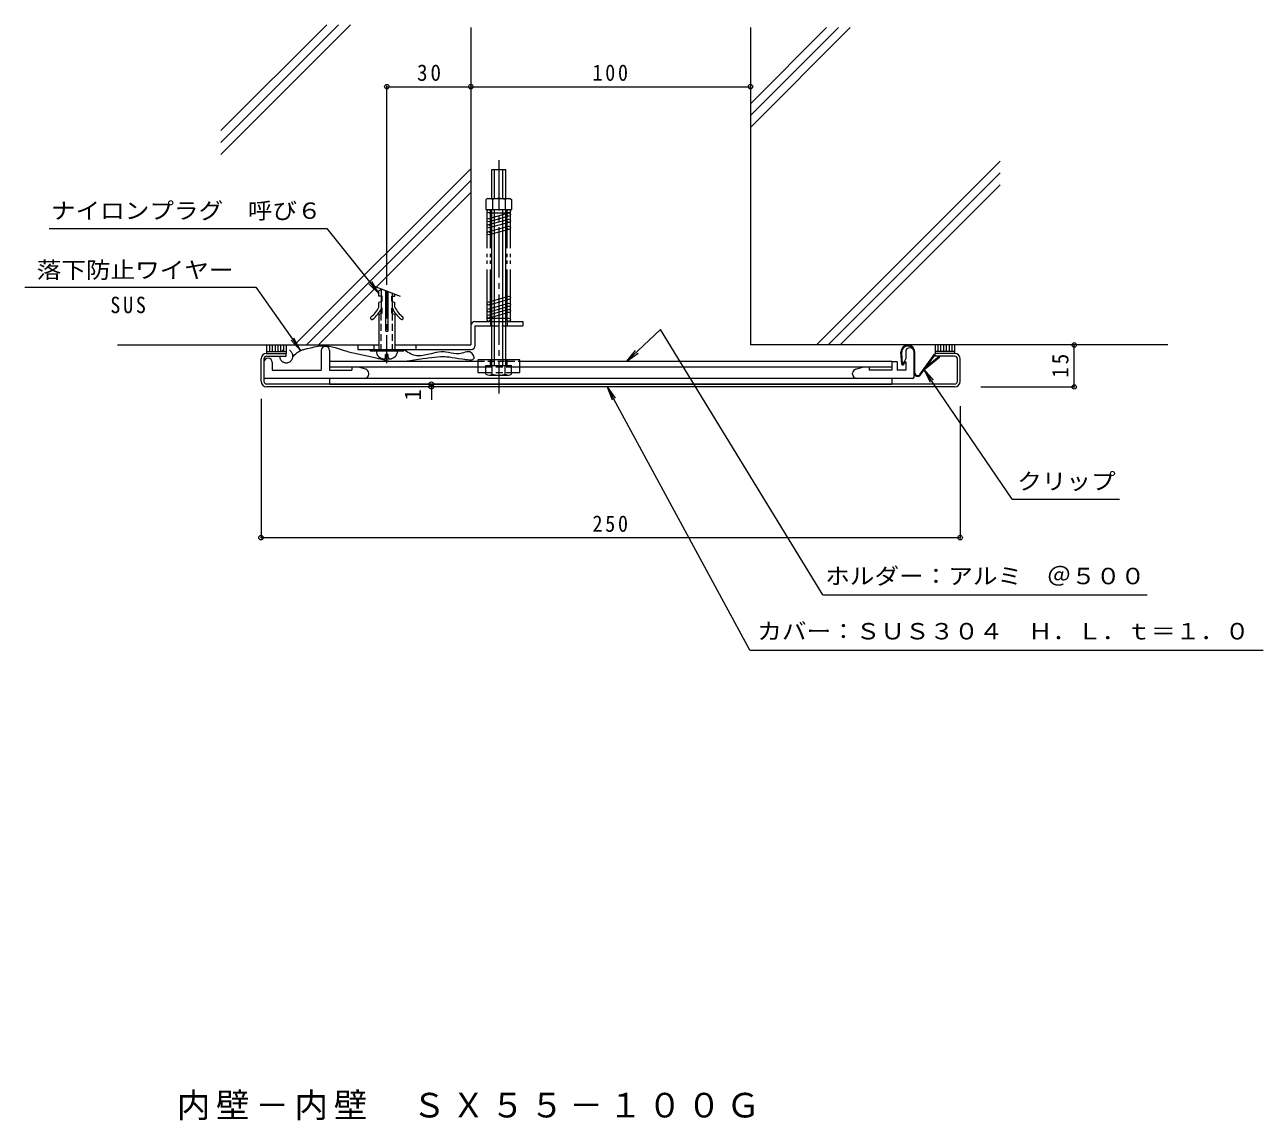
# Model space of a CAD drawing. Units: millimetres, scale not verified. Extents: x -203 to 240, y -268 to 124.
import ezdxf
from ezdxf.enums import TextEntityAlignment as Align

# ---------------------------------------------------------------- set-up
doc = ezdxf.new("R2010")
doc.units = ezdxf.units.MM
doc.header["$LTSCALE"] = 2
doc.header["$PDMODE"] = 32
doc.header["$PDSIZE"] = 1.6
for name, pattern in [('CHAIN1', [8, 5, -1, 1, -1]), ('CHAIN2', [12, 9, -1, 1, -1]), ('DASHED1', [1.8, 1.2, -0.6]), ('DOUBLE_CHAIN1', [8.8, 5, -1, 0.6, -0.6, 0.6, -1]), ('DOUBLE_CHAIN2', [12.8, 9, -1, 0.6, -0.6, 0.6, -1])]:
    doc.linetypes.add(name, pattern=pattern)
for name, color, linetype, lineweight in [('D-0', 3, 'Continuous', 9), ('D-1', 2, 'Continuous', 9), ('D-2', 4, 'Continuous', 9), ('D-3', 6, 'Continuous', 5), ('D-4', 7, 'Continuous', 9), ('D-5', 7, 'Continuous', 9)]:
    doc.layers.add(name, color=color, linetype=linetype, lineweight=lineweight)
doc.layers.add('D-6', color=3, linetype='Continuous')
doc.styles.add('ＭＳ ゴシック', font='')
doc.styles.get('ＭＳ ゴシック').set_extended_font_data('MS Gothic')

msp = doc.modelspace()

# ---------------------------------------------------------------- linework, layer by layer
at = {"layer": 'D-0'}
for p, q in [((-116.185, 6.059), (-109.185, 6.059)), ((-116.185, 5.059), (-109.185, 5.059)), ((-109.185, 5.059), (-109.185, 6.059)), ((122.815, 5.059), (122.815, 6.059)), ((129.815, 6.059), (122.815, 6.059)), ((129.815, 5.059), (122.815, 5.059)), ((-118.185, -3.941), (-118.185, 4.059)), ((-117.185, 4.059), (-117.185, -3.941)), ((130.815, -3.941), (130.815, 4.059)), ((131.815, -3.941), (131.815, 4.059)), ((129.815, -4.941), (-116.185, -4.941)), ((129.815, -5.941), (-116.185, -5.941))]:
    msp.add_line(p, q, dxfattribs=at)
at = {"layer": 'D-0', "color": 7, "linetype": 'DOUBLE_CHAIN1'}
for points in [[(-106.863, 4.864), (-106.612, 5.11), (-106.178, 5.529), (-105.735, 5.931), (-105.278, 6.307), (-104.803, 6.647), (-104.304, 6.94), (-104.002, 7.085), (-103.86, 7.144), (-103.611, 7.238), (-103.357, 7.321), (-103.098, 7.397), (-102.837, 7.468), (-102.574, 7.536), (-102.42, 7.574), (-101.672, 7.763), (-100.375, 8.08), (-99.075, 8.363), (-97.773, 8.586), (-96.475, 8.724), (-95.184, 8.75), (-94.439, 8.704), (-93.816, 8.627), (-92.747, 8.421), (-91.684, 8.145), (-90.624, 7.822), (-89.565, 7.474), (-88.505, 7.127), (-87.889, 6.934), (-86.926, 6.657), (-85.258, 6.237), (-83.584, 5.868), (-81.905, 5.526), (-80.225, 5.188), (-78.546, 4.828), (-77.574, 4.6), (-77.105, 4.484), (-76.296, 4.277), (-75.489, 4.069), (-74.681, 3.868)], [(-74.681, 3.868), (-73.873, 3.683), (-73.065, 3.522), (-72.595, 3.443), (-71.346, 3.29), (-69.182, 3.204), (-67.004, 3.3), (-64.809, 3.528), (-62.593, 3.838), (-60.354, 4.181), (-59.043, 4.375), (-58.4, 4.464), (-57.292, 4.606), (-56.191, 4.726), (-55.105, 4.819), (-54.043, 4.877), (-53.014, 4.894), (-52.436, 4.883), (-51.84, 4.853), (-50.831, 4.761), (-49.812, 4.627), (-48.744, 4.461), (-47.589, 4.272), (-46.307, 4.07), (-45.49, 3.951), (-45.061, 3.892), (-44.311, 3.807), (-43.593, 3.764), (-42.953, 3.792), (-42.443, 3.916), (-42.11, 4.164), (-42.017, 4.375), (-42.002, 4.546), (-42.057, 4.886), (-42.202, 5.256), (-42.42, 5.63), (-42.694, 5.978), (-43.009, 6.272), (-43.203, 6.407), (-43.509, 6.553)], [(-43.509, 6.553), (-44.058, 6.654), (-44.63, 6.607), (-45.217, 6.462), (-45.814, 6.268), (-46.414, 6.075), (-46.761, 5.984), (-47.333, 5.886), (-48.306, 5.861), (-49.267, 5.967), (-50.221, 6.149), (-51.174, 6.352), (-52.131, 6.519), (-52.69, 6.577), (-53.723, 6.583), (-55.524, 6.353), (-57.332, 5.947), (-59.125, 5.52), (-60.882, 5.223), (-62.582, 5.209), (-63.532, 5.391), (-63.89, 5.506), (-64.498, 5.758), (-65.095, 6.068), (-65.685, 6.423), (-66.269, 6.811), (-66.849, 7.218), (-67.185, 7.459)]]:
    msp.add_lwpolyline(points, dxfattribs=at)
at = {"layer": 'D-0'}
for centre, radius, start, end in [((-116.185, 4.059), 2, 90, 180), ((-116.185, 4.059), 1, 90, 180), ((129.815, 4.059), 2, 0, 90), ((129.815, 4.059), 1, 0, 90), ((-116.185, -3.941), 2, 180, 270), ((-116.185, -3.941), 1, 180, 270), ((129.815, -3.941), 1, 270, 0), ((129.815, -3.941), 2, 270, 0)]:
    msp.add_arc(centre, radius, start, end, dxfattribs=at)
at = {"layer": 'D-0', "color": 7, "linetype": 'DOUBLE_CHAIN1'}
msp.add_arc((-109.185, 5.059), 2.378, 180, 149.69977, dxfattribs=at)
at = {"layer": 'D-1'}
for p, q in [((-35.685, 71.759), (-30.685, 71.759)), ((-35.685, 61.459), (-35.685, 71.759)), ((-34.685, 61.459), (-34.685, 71.759)), ((-31.685, 61.459), (-31.685, 71.759)), ((-30.685, 61.459), (-30.685, 71.759)), ((-37.135, 61.459), (-37.785, 61.083)), ((-35.476, 61.083), (-35.476, 57.459)), ((-30.895, 61.083), (-30.895, 57.459)), ((-28.585, 61.083), (-28.585, 57.459)), ((-35.685, 1.759), (-35.685, 57.459)), ((-34.685, 1.759), (-34.685, 57.459)), ((-31.685, 1.759), (-31.685, 57.459)), ((-30.685, 1.759), (-30.685, 57.459)), ((-74.935, 28.959), (-76.035, 28.459)), ((-73.585, 13.959), (-73.585, 28.444)), ((-72.785, 13.959), (-72.785, 28.139)), ((-70.335, 26.459), (-70.335, 27.204)), ((-74.935, 24.709), (-76.035, 24.209)), ((-76.035, 22.612), (-76.035, 24.209)), ((-75.135, 24.618), (-75.135, 26.459)), ((-74.935, 22.209), (-75.135, 22.209)), ((-74.935, 24.709), (-74.935, 26.459)), ((-74.935, 20.459), (-74.935, 22.209)), ((-71.435, 24.709), (-70.335, 24.209)), ((-71.435, 20.459), (-71.435, 22.209)), ((-71.435, 22.209), (-71.235, 22.209)), ((-71.235, 24.618), (-71.235, 26.459)), ((-70.335, 22.612), (-70.335, 24.209)), ((-74.935, 20.459), (-76.035, 19.959)), ((-76.035, 19.959), (-76.035, 7.459)), ((-75.235, 20.322), (-75.235, 21.989)), ((-71.435, 20.459), (-70.335, 19.959)), ((-71.135, 20.322), (-71.135, 21.989)), ((-70.335, 19.959), (-70.335, 7.459)), ((-73.585, 13.959), (-72.785, 13.959)), ((-43.185, 15.959), (-43.185, 9.059)), ((-41.685, 17.459), (-24.585, 17.459)), ((-41.585, 8.959), (-41.585, 15.859)), ((-41.585, 15.859), (-35.685, 15.859)), ((-36.185, 17.459), (-36.185, 15.859)), ((-30.685, 15.859), (-24.585, 15.859)), ((-30.185, 17.459), (-30.185, 15.859)), ((-24.585, 17.459), (-24.585, 15.859)), ((-116.185, 9.059), (-116.185, 6.059)), ((-115.185, 9.059), (-115.185, 6.759)), ((-114.185, 9.059), (-114.185, 6.759)), ((-113.185, 9.059), (-113.185, 6.759)), ((-112.185, 9.059), (-112.185, 6.759)), ((-111.185, 9.059), (-111.185, 6.759)), ((-110.185, 9.059), (-110.185, 6.759)), ((-109.185, 9.059), (-109.185, 6.059)), ((-83.585, 9.059), (-83.585, 7.459)), ((-83.585, 9.059), (-76.035, 9.059)), ((-77.685, 7.459), (-77.685, 9.059)), ((-70.335, 9.059), (-43.185, 9.059)), ((-62.685, 7.459), (-62.685, 9.059)), ((122.815, 9.059), (122.815, 6.059)), ((123.815, 9.059), (123.815, 6.759)), ((124.815, 9.059), (124.815, 6.759)), ((125.815, 9.059), (125.815, 6.759)), ((126.815, 9.059), (126.815, 6.759)), ((127.815, 9.059), (127.815, 6.759)), ((128.815, 9.059), (128.815, 6.759)), ((129.815, 9.059), (129.815, 6.059)), ((-116.185, 6.759), (-109.185, 6.759)), ((-116.185, 6.059), (-109.185, 6.059)), ((-96.685, 7.059), (-96.685, 0.059)), ((-93.685, 7.059), (-93.685, 0.059)), ((-83.585, 7.459), (-43.085, 7.459)), ((-79.185, 6.959), (-79.185, 7.459)), ((-75.435, 6.959), (-75.435, 7.459)), ((-70.935, 6.959), (-70.935, 7.459)), ((110.914, 2.172), (110.615, 6.436)), ((111.213, 2.193), (110.915, 6.456)), ((112.315, 6.559), (112.315, 4.059)), ((115.315, -2.441), (115.315, 6.559)), ((115.615, -0.885), (115.615, 6.459)), ((117.428, -1.466), (122.571, 5.733)), ((117.673, -1.641), (122.815, 5.559)), ((119.254, 0.574), (124.504, 4.826)), ((122.571, 5.733), (122.815, 5.559)), ((129.815, 6.759), (122.815, 6.759)), ((129.815, 6.059), (122.815, 6.059)), ((-117.185, 2.859), (-117.185, -2.441)), ((-93.685, 3.259), (-40.685, 3.259)), ((-93.685, 1.259), (-37.785, 1.259)), ((-93.685, 0.059), (-85.685, 0.059)), ((-85.685, 1.259), (-85.685, 0.059)), ((-80.756, 0.378), (-83.709, 1.259)), ((-74.085, 4.059), (-72.285, 4.059)), ((-25.685, 3.759), (-40.685, 3.759)), ((-40.685, 3.759), (-40.685, -0.741)), ((-37.785, 1.759), (-28.585, 1.759)), ((-37.785, -1.395), (-37.785, 1.759)), ((-35.514, -1.395), (-35.514, 1.759)), ((-30.857, -1.741), (-30.857, 1.759)), ((-28.585, -1.395), (-28.585, 1.759)), ((-28.585, 1.259), (107.315, 1.259)), ((-25.685, -0.741), (-25.685, 3.759)), ((-25.685, 3.259), (107.315, 3.259)), ((94.386, 0.378), (97.338, 1.259)), ((99.315, 1.259), (99.315, 0.059)), ((107.315, 0.059), (99.315, 0.059)), ((107.315, 3.259), (107.315, 0.059)), ((109.315, 3.059), (107.315, 3.059)), ((109.315, 3.059), (109.315, 0.059)), ((112.315, 0.059), (109.315, 0.059)), ((111.213, 2.193), (112.05, 3.156)), ((111.439, 1.996), (112.276, 2.959)), ((111.959, 3.348), (112.315, 4.059)), ((112.05, 3.156), (112.276, 2.959)), ((112.138, 3.059), (112.315, 3.059)), ((112.315, 3.059), (112.315, 0.059)), ((114.815, -2.941), (-116.685, -2.941)), ((-93.685, -2.941), (-93.685, -4.941)), ((-79.685, -1.441), (-79.685, -1.059)), ((-40.685, -0.741), (-37.785, -0.741)), ((-36.649, -1.741), (-29.721, -1.741)), ((-28.585, -0.741), (-25.685, -0.741)), ((93.315, -1.441), (93.315, -1.059)), ((107.315, -2.941), (107.315, -4.941)), ((-93.685, -4.941), (107.315, -4.941))]:
    msp.add_line(p, q, dxfattribs=at)
at = {"layer": 'D-1', "linetype": 'CHAIN2'}
msp.add_line((-33.185, 75.144), (-33.185, -8.251), dxfattribs=at)
at = {"layer": 'D-1', "linetype": 'DOUBLE_CHAIN1'}
msp.add_line((-77.781, 30.044), (-68.351, 26.447), dxfattribs=at)
at = {"layer": 'D-1', "linetype": 'DASHED1'}
for p, q in [((-75.135, 26.459), (-75.135, 28.868)), ((-71.235, 26.459), (-71.235, 27.548)), ((-75.135, 22.209), (-75.135, 24.618)), ((-71.235, 22.209), (-71.235, 24.618)), ((-75.235, 6.959), (-75.235, 20.322)), ((-71.135, 6.959), (-71.135, 20.322)), ((-35.685, 15.859), (-30.685, 15.859)), ((-72.69, 5.693), (-73.681, 5.693)), ((-73.681, 4.543), (-73.681, 5.693)), ((-72.69, 4.543), (-72.69, 5.693)), ((-40.685, 3.259), (-25.685, 3.259)), ((-37.785, 1.259), (-28.585, 1.259)), ((-36.185, 1.259), (-36.185, 3.759)), ((-30.185, 1.259), (-30.185, 3.759)), ((-37.785, -0.741), (-28.585, -0.741))]:
    msp.add_line(p, q, dxfattribs=at)
at = {"layer": 'D-1', "linetype": 'CHAIN1'}
msp.add_line((-73.185, 2.511), (-73.185, 30.955), dxfattribs=at)
at = {"layer": 'D-1'}
for points in [[(-37.785, 61.083), (-37.785, 57.459), (-28.585, 57.459)], [(-37.135, 61.459), (-29.235, 61.459), (-28.585, 61.083)], [(-74.935, 26.459), (-76.035, 26.459), (-76.035, 28.459)], [(-71.435, 24.709), (-71.435, 26.459), (-70.335, 26.459)], [(-79.185, 6.959), (-67.185, 6.959), (-67.185, 7.459)], [(119.909, 1.49), (124.315, 5.059), (124.504, 4.826)], [(-114.185, 2.859), (-114.185, 0.059), (-96.685, 0.059)]]:
    msp.add_lwpolyline(points, dxfattribs=at)
for centre, radius, start, end in [((-36.631, 59.495), 1.964, 53.99094, 126.00906), ((-33.185, 54.281), 7.178, 71.39072, 108.60928), ((-29.74, 59.494), 1.964, 53.99113, 126.00887), ((-84.285, 26.244), 9, 307.07018, 336.20253), ((-84.285, 26.244), 10, 307.07018, 336.20253), ((-62.085, 26.244), 10, 203.79747, 232.92982), ((-62.085, 26.244), 9, 203.79747, 232.92982), ((-78.558, 18.664), 0.5, 127.07008, 307.07036), ((-67.812, 18.664), 0.5, 232.92964, 52.92992), ((-41.685, 15.959), 1.5, 90, 180), ((-43.085, 8.959), 1.5, 270, 0), ((113.115, 6.459), 2.5, 0, 180.28502), ((-95.185, 7.059), 1.5, 0, 180), ((-74.085, 6.959), 2.9, 180, 270), ((-72.285, 6.959), 2.9, 270, 0), ((113.115, 6.459), 2.2, 0, 180.06065), ((113.815, 6.559), 1.5, 0, 180), ((-115.685, 2.859), 1.5, 0, 180), ((-81.185, -1.059), 1.5, 0, 73.39296), ((94.815, -1.059), 1.5, 106.60704, 180), ((111.213, 2.193), 0.3, 184, 319), ((112.138, 3.259), 0.2, 153.43495, 270), ((-116.685, -2.441), 0.5, 180, 270), ((-81.185, -1.441), 1.5, 270, 0), ((-36.649, 0.294), 2.035, 236.07687, 303.92313), ((-33.185, 6.257), 7.999, 253.07597, 286.92403), ((-29.721, 0.294), 2.035, 236.07687, 303.92313), ((94.815, -1.441), 1.5, 180, 270), ((114.815, -2.441), 0.5, 270, 0), ((116.615, -0.885), 1.3, 180, 324.46278), ((116.615, -0.885), 1, 180, 324.46278)]:
    msp.add_arc(centre, radius, start, end, dxfattribs=at)
at = {"layer": 'D-1', "linetype": 'DASHED1'}
for centre, start, end in [((-74.181, 4.543), 255.58551, 0), ((-72.19, 4.543), 180, 284.41449)]:
    msp.add_arc(centre, 0.5, start, end, dxfattribs=at)
at = {"layer": 'D-2', "linetype": 'DOUBLE_CHAIN2'}
for p, q in [((-37.385, 18.059), (-37.385, 56.859)), ((-36.185, 18.059), (-36.185, 56.859)), ((-30.185, 18.059), (-30.185, 56.859)), ((-28.985, 18.059), (-28.985, 56.859))]:
    msp.add_line(p, q, dxfattribs=at)
at = {"layer": 'D-2'}
for p, q in [((-36.785, 57.459), (-29.585, 57.459)), ((-36.785, 56.259), (-29.585, 56.259)), ((-36.785, 54.285), (-29.585, 56.259)), ((-29.585, 55.059), (-36.785, 53.086)), ((-36.785, 52.112), (-29.585, 54.085)), ((-29.585, 52.886), (-36.785, 50.912)), ((-36.785, 49.605), (-29.585, 51.579)), ((-29.585, 50.379), (-36.785, 48.405)), ((-36.785, 24.539), (-29.585, 26.512)), ((-29.585, 25.312), (-36.785, 23.339)), ((-36.785, 22.032), (-29.585, 24.005)), ((-29.585, 22.805), (-36.785, 20.832)), ((-36.785, 19.859), (-29.585, 21.832)), ((-29.585, 20.632), (-36.785, 18.659)), ((-36.785, 18.659), (-29.585, 18.659)), ((-36.785, 17.459), (-29.585, 17.459))]:
    msp.add_line(p, q, dxfattribs=at)
for centre in [(-36.785, 56.859), (-36.785, 53.686), (-29.585, 56.859), (-29.585, 55.659), (-29.585, 53.485), (-36.785, 51.512), (-36.785, 49.005), (-29.585, 50.979), (-36.785, 23.939), (-29.585, 25.912), (-29.585, 23.405), (-36.785, 21.432), (-36.785, 19.259), (-36.785, 18.059), (-29.585, 21.232), (-29.585, 18.059)]:
    msp.add_circle(centre, 0.6, dxfattribs=at)
at = {"layer": 'D-3'}
for p, q in [((-86.194, 123.543), (-132.52, 77.217)), ((-94.679, 123.543), (-132.52, 85.702)), ((-90.437, 123.543), (-132.52, 81.46)), ((-43.185, 122.508), (-43.185, 9.059)), ((56.815, 122.508), (56.815, 9.059)), ((92.521, 122.508), (56.815, 86.802)), ((88.278, 122.508), (56.815, 91.045)), ((84.035, 122.508), (56.815, 95.287)), ((-43.185, 72.049), (-106.175, 9.059)), ((146.15, 74.825), (80.384, 9.059)), ((-43.185, 67.806), (-101.933, 9.059)), ((146.15, 70.582), (84.627, 9.059)), ((-43.185, 63.564), (-97.69, 9.059)), ((146.15, 66.339), (88.869, 9.059)), ((-169.51, 9.059), (-76.035, 9.059)), ((206.033, 9.059), (56.815, 9.059))]:
    msp.add_line(p, q, dxfattribs=at)
at = {"layer": 'D-4'}
for p, q in [((-193.922, 50.691), (-94.62, 50.691)), ((-76.035, 27.463), (-78.623, 31.742)), ((-202.674, 29.669), (-120.101, 29.669)), ((-104.065, 7.1), (-106.404, 11.519)), ((12.601, 3.259), (16.657, 6.182)), ((118.84, 0.238), (121.096, -4.224)), ((5.551, -5.941), (7.337, -10.611)), ((150.439, -46.046), (188.759, -46.046)), ((82.687, -80.307), (198.64, -80.307)), ((56.541, -100.099), (240.171, -100.099))]:
    msp.add_line(p, q, dxfattribs=at)
for points in [[(-94.62, 50.691), (-76.035, 27.463), (-79.642, 30.926)], [(-120.101, 29.669), (-104.065, 7.1), (-107.468, 10.763)], [(82.687, -80.307), (24.61, 14.567), (12.601, 3.259), (15.762, 7.132)], [(150.439, -46.046), (118.84, 0.238), (122.174, -3.488)], [(56.541, -100.099), (5.551, -5.941), (8.485, -9.99)]]:
    msp.add_lwpolyline(points, dxfattribs=at)
at = {"layer": 'D-5'}
for p, q in [((-73.185, 30.955), (-73.185, 101.712)), ((-73.185, 101.412), (56.815, 101.412)), ((172.603, -5.941), (172.603, 9.059)), ((-57.28, -4.941), (-57.28, -10.505)), ((139.159, -5.941), (172.903, -5.941)), ((-118.185, -10.187), (-118.185, -60.14)), ((131.815, -12.848), (131.815, -60.14)), ((-118.185, -59.84), (131.815, -59.84))]:
    msp.add_line(p, q, dxfattribs=at)
for p in [(-73.185, 101.412), (-43.185, 101.412), (56.815, 101.412), (172.603, 9.059), (-57.28, -4.941), (-57.28, -5.942), (172.603, -5.941), (-118.185, -59.84), (131.815, -59.84)]:
    msp.add_point(p, dxfattribs=at)

# ---------------------------------------------------------------- texts
at = {"layer": 'D-4', "color": 2, "style": 'ＭＳ ゴシック', "width": 1.1}
for s, p in [('ナイロンプラグ\u3000呼び６', (-193.331, 52.385)), ('落下防止ワイヤー', (-198.414, 31.185)), ('クリップ', (152.198, -44.393)), ('ホルダー：アルミ\u3000＠５００', (83.541, -78.26)), ('カバー：ＳＵＳ３０４\u3000Ｈ．Ｌ．ｔ＝１．０', (59.255, -97.98))]:
    msp.add_text(s, height=5.865, dxfattribs=at).set_placement(p, align=Align.BOTTOM_LEFT)
at = {"layer": 'D-5', "color": 2, "style": 'ＭＳ ゴシック'}
msp.add_text('1', height=5.865, rotation=90, dxfattribs=at).set_placement((-59.28, -10.764), align=Align.BOTTOM_LEFT)
at = {"layer": 'D-5', "color": 2, "char_height": 5.865, "attachment_point": 7, "style": 'ＭＳ ゴシック'}
for s, insert in [('\\T1.27;\\W0.95;30', (-62.435, 103.412)), ('\\T1.27;\\W0.9;100', (0.315, 103.412)), ('\\T1.27;\\W0.9;SUS', (-172.083, 20.343)), ('\\T1.27;\\W0.9;250', (0.315, -57.84))]:
    msp.add_mtext(s, dxfattribs=dict(at, insert=insert))
at = {"layer": 'D-5', "color": 2, "insert": (170.603, -2.691), "char_height": 5.865, "attachment_point": 7, "rotation": 90, "style": 'ＭＳ ゴシック'}
msp.add_mtext('\\T1.27;\\W0.95;15', dxfattribs=at)
at = {"layer": 'D-6', "insert": (-148.343, -268.134), "char_height": 8.798, "attachment_point": 7, "style": 'ＭＳ ゴシック'}
msp.add_mtext('\\T1.17;内壁－内壁\u3000ＳＸ５５－１００Ｇ', dxfattribs=at)

doc.saveas('drawing.dxf')
